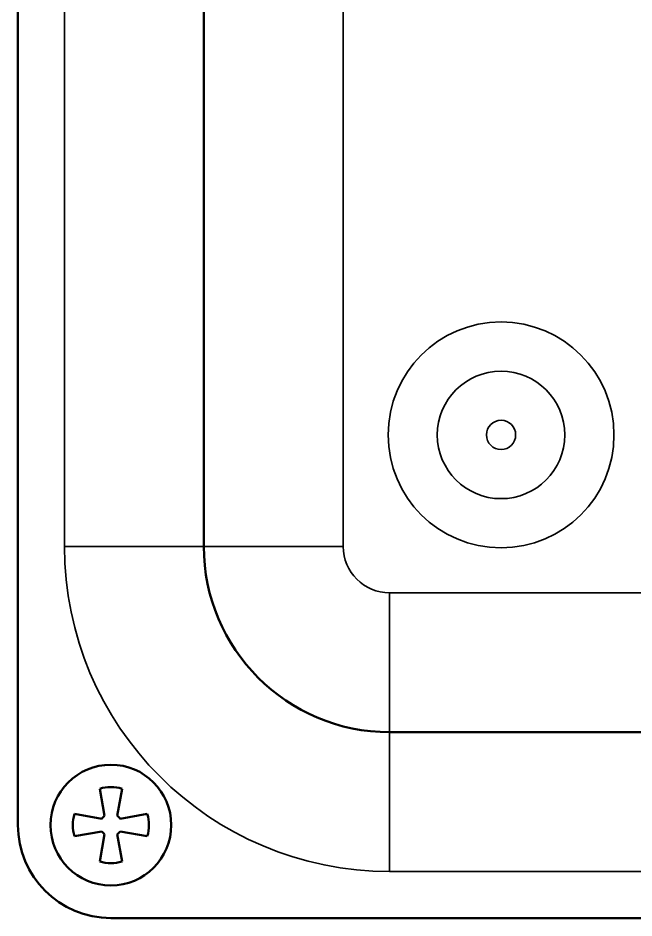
# Model space of a CAD drawing. Header units: millimetres. Extents: x 0 to 25230, y 0 to 17820.
# Drawn here: x 20491 to 20988, y 11733 to 12460 of the extents above; entities that cross this region are included whole.
import ezdxf

# ---------------------------------------------------------------- set-up
doc = ezdxf.new("R2010")
doc.units = ezdxf.units.MM
doc.header["$LTSCALE"] = 30
doc.layers.add('Видимые тонкие (ГОСТ)', color=7, linetype='Continuous', lineweight=35)
doc.layers.add('Видимый контур (ГОСТ)', color=7, linetype='Continuous', lineweight=50)

msp = doc.modelspace()

# ---------------------------------------------------------------- linework, layer by layer
at = {"layer": 'Видимые тонкие (ГОСТ)'}
for p, q in [((20528.2533, 12745.7862), (20528.2533, 12033.2862)), ((20753.2533, 12033.2862), (20753.2533, 12745.7862)), ((20528.2533, 12033.2862), (20640.7533, 12033.2862)), ((20753.2533, 12033.2862), (20640.7533, 12033.2862)), ((22710.7533, 11995.7862), (20790.7533, 11995.7862)), ((20790.7533, 11883.2862), (20790.7533, 11995.7862)), ((20790.7533, 11770.7862), (20790.7533, 11883.2862)), ((20790.7533, 11770.7862), (22710.7533, 11770.7862))]:
    msp.add_line(p, q, dxfattribs=at)
for radius in [91.161, 51.4747, 11.7885]:
    msp.add_circle((20880.7533, 12123.2862), radius, dxfattribs=at)
for radius in [262.5, 37.5]:
    msp.add_arc((20790.7533, 12033.2862), radius, 180, 270, dxfattribs=at)
at = {"layer": 'Видимый контур (ГОСТ)'}
for p, q in [((20490.7533, 12970.7862), (20490.7533, 11808.2862)), ((20640.7533, 12033.2862), (20640.7533, 12745.7862)), ((22710.7533, 11883.2862), (20790.7533, 11883.2862)), ((20560.6329, 11815.6876), (20556.7533, 11837.6897)), ((20574.7533, 11837.6897), (20570.8738, 11815.6876)), ((20536.3499, 11817.2862), (20558.3519, 11813.4067)), ((20573.1547, 11813.4067), (20595.1567, 11817.2862)), ((20558.3519, 11803.1658), (20536.3499, 11799.2862)), ((20556.7533, 11778.8828), (20560.6329, 11800.8848)), ((20570.8738, 11800.8848), (20574.7533, 11778.8828)), ((20595.1567, 11799.2862), (20573.1547, 11803.1658)), ((20565.7533, 11733.2862), (22935.7533, 11733.2862))]:
    msp.add_line(p, q, dxfattribs=at)
msp.add_circle((20565.7533, 11808.2862), 48.75, dxfattribs=at)
for centre, radius, start, end in [((20790.7533, 12033.2862), 150, 180, 270), ((20565.7533, 11808.2862), 30.75, 72.9813526, 107.0186474), ((20565.7533, 11808.2862), 30.75, 162.9813526, 197.0186474), ((20565.7533, 11808.2862), 9, 124.6762594, 145.3237406), ((20565.7533, 11808.2862), 9, 34.6762594, 55.3237406), ((20565.7533, 11808.2862), 30.75, 342.9813526, 17.0186474), ((20565.7533, 11808.2862), 75, 180, 270), ((20565.7533, 11808.2862), 9, 214.6762594, 235.3237406), ((20565.7533, 11808.2862), 9, 304.6762594, 325.3237406), ((20565.7533, 11808.2862), 30.75, 252.9813526, 287.0186474)]:
    msp.add_arc(centre, radius, start, end, dxfattribs=at)

doc.saveas('drawing.dxf')
